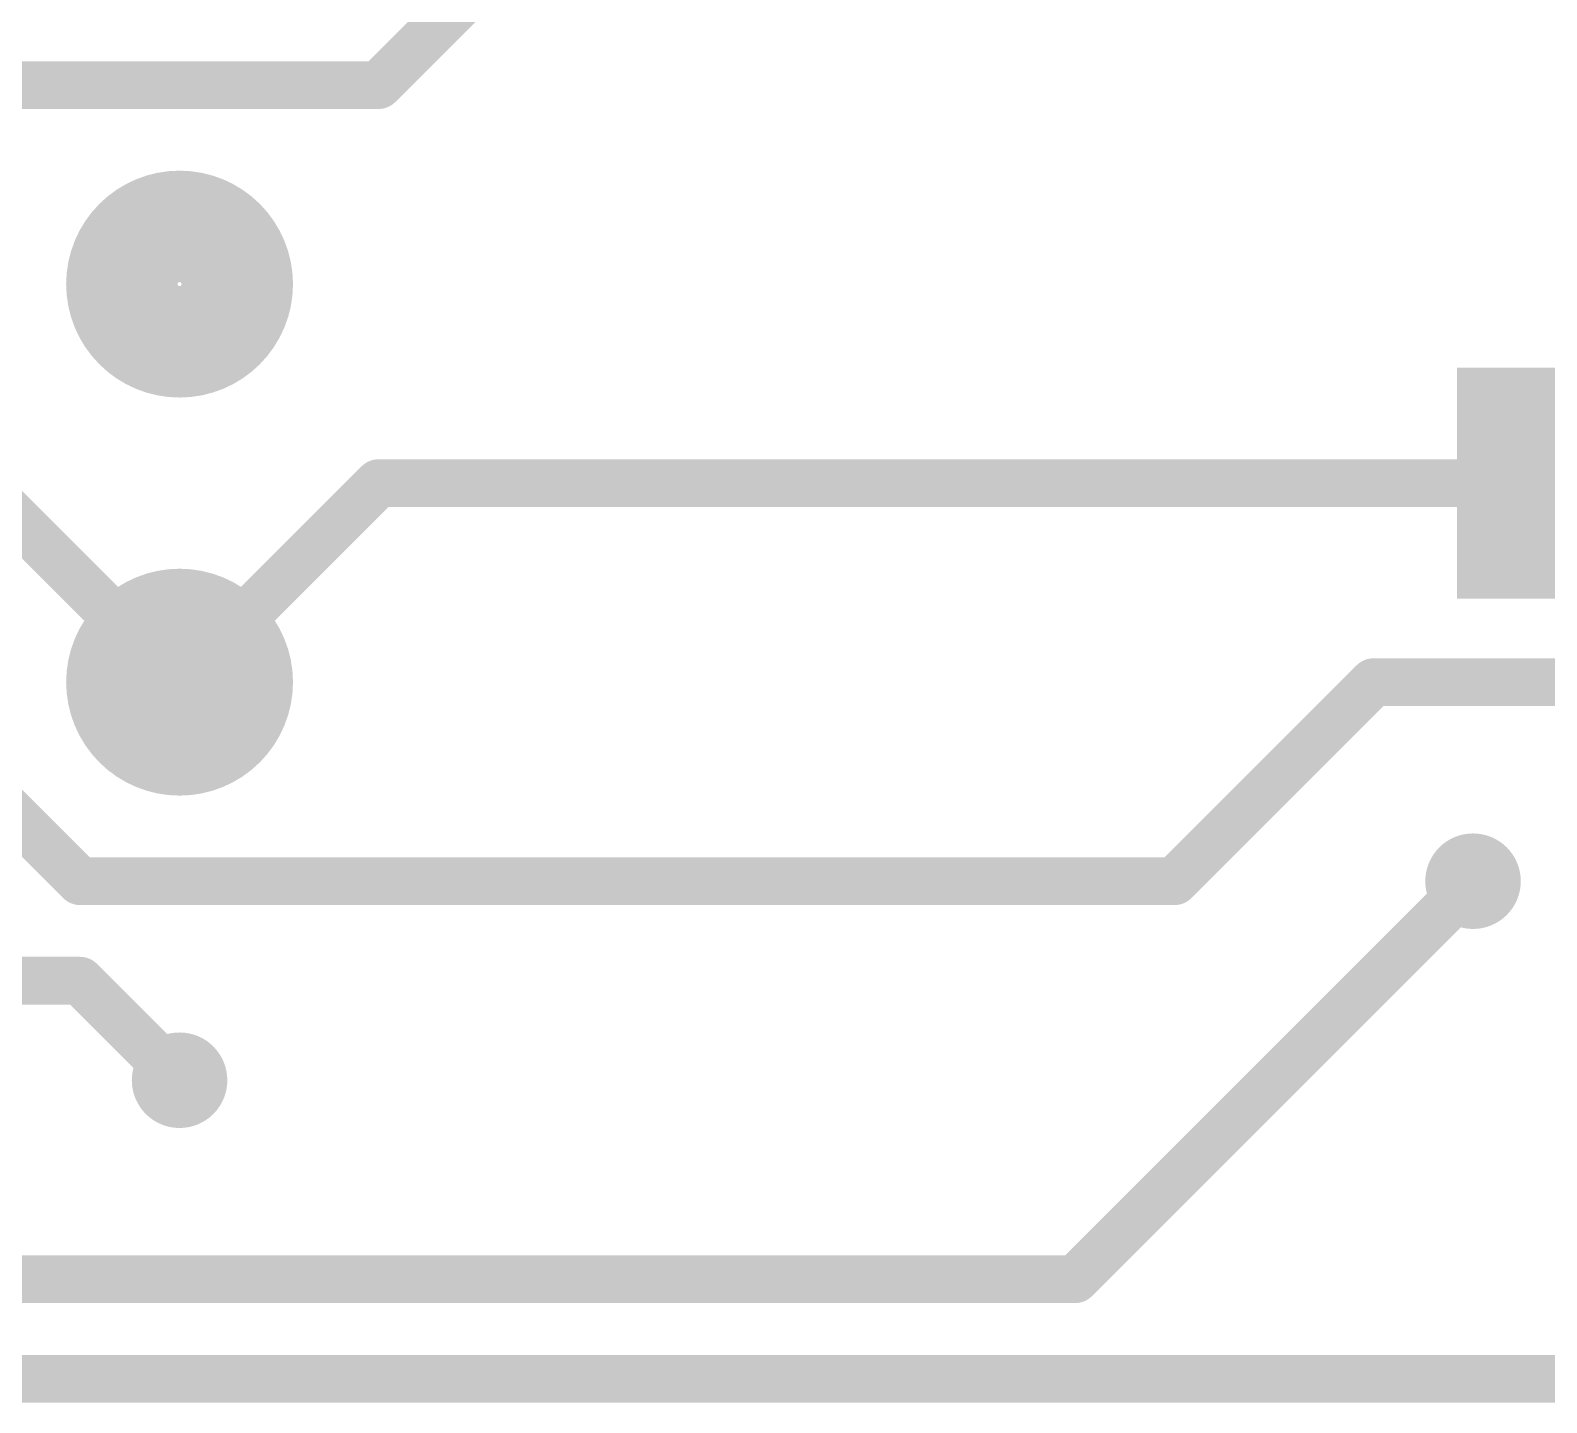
# Model space of a CAD drawing. Extents: x 0.24 to 7.39, y 0.21 to 4.62.
# Drawn here: x 6.5585 to 6.9395, y 1.04 to 1.3847 of the extents above; entities that cross this region are included whole.
import ezdxf

# ---------------------------------------------------------------- set-up
doc = ezdxf.new("R2010")
doc.units = 0

msp = doc.modelspace()

# ---------------------------------------------------------------- linework, layer by layer
at = {"layer": 'TOP', "const_width": 0.012}
for points in [[(6.946, 1.671), (6.646, 1.371)], [(6.646, 1.371), (6.396, 1.371)], [(6.596, 1.221), (6.546, 1.271)], [(6.596, 1.221), (6.646, 1.271)], [(6.646, 1.271), (6.946, 1.271)], [(6.571, 1.171), (6.496, 1.246)], [(6.896, 1.221), (6.846, 1.171)], [(6.983, 1.221), (6.896, 1.221)], [(6.846, 1.171), (6.571, 1.171)], [(6.921, 1.171), (6.821, 1.071)], [(6.296, 1.146), (6.571, 1.146)], [(6.571, 1.146), (6.596, 1.121)], [(6.821, 1.071), (6.546, 1.071)], [(6.996, 1.046), (6.371, 1.046)]]:
    msp.add_lwpolyline(points, dxfattribs=at)
at = {"layer": 'TOP'}
for points, const_width in [([(6.643, 1.371, 1), (6.649, 1.371, 1)], 0.006), ([(6.643, 1.371, 1), (6.649, 1.371, 1)], 0.006), ([(6.582, 1.321, 1), (6.61, 1.321, 1)], 0.029), ([(6.643, 1.271, 1), (6.649, 1.271, 1)], 0.006), ([(6.643, 1.271, 1), (6.649, 1.271, 1)], 0.006), ([(6.582, 1.221, 1), (6.61, 1.221, 1)], 0.029), ([(6.593, 1.221, 1), (6.599, 1.221, 1)], 0.006), ([(6.593, 1.221, 1), (6.599, 1.221, 1)], 0.006), ([(6.893, 1.221, 1), (6.899, 1.221, 1)], 0.006), ([(6.893, 1.221, 1), (6.899, 1.221, 1)], 0.006), ([(6.915, 1.171, 1), (6.927, 1.171, 1)], 0.012), ([(6.568, 1.171, 1), (6.574, 1.171, 1)], 0.006), ([(6.568, 1.171, 1), (6.574, 1.171, 1)], 0.006), ([(6.843, 1.171, 1), (6.849, 1.171, 1)], 0.006), ([(6.843, 1.171, 1), (6.849, 1.171, 1)], 0.006), ([(6.918, 1.171, 1), (6.924, 1.171, 1)], 0.006), ([(6.568, 1.146, 1), (6.574, 1.146, 1)], 0.006), ([(6.568, 1.146, 1), (6.574, 1.146, 1)], 0.006), ([(6.59, 1.121, 1), (6.602, 1.121, 1)], 0.012), ([(6.593, 1.121, 1), (6.599, 1.121, 1)], 0.006), ([(6.818, 1.071, 1), (6.824, 1.071, 1)], 0.006), ([(6.818, 1.071, 1), (6.824, 1.071, 1)], 0.006)]:
    msp.add_lwpolyline(points, format="xyb", close=True, dxfattribs=dict(at, const_width=const_width))
msp.add_solid([(6.917, 1.242), (6.975, 1.242), (6.917, 1.3), (6.975, 1.3)], dxfattribs=at)

doc.saveas('drawing.dxf')
